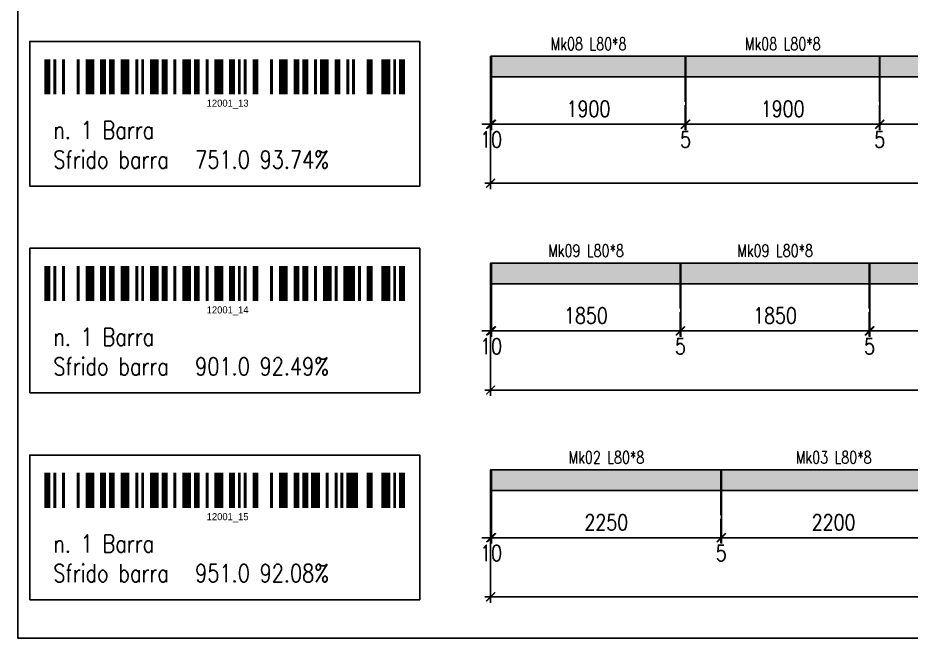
# Model space of a CAD drawing. Header units: millimetres. Extents: x -56 to 421004, y -1 to 91234.
# Drawn here: x 168088 to 176852, y 53550 to 59637 of the extents above; entities that cross this region are included whole.
import ezdxf
from ezdxf.enums import TextEntityAlignment as Align

# ---------------------------------------------------------------- set-up
doc = ezdxf.new("R2010")
doc.units = ezdxf.units.MM
doc.styles.add('EasyCutStyle', font='romans.shx', dxfattribs={"width": 0.8})
doc.styles.add('EasyCutStyleOptimezeBars', font='Romans.shx', dxfattribs={"width": 0.8})
doc.dimstyles.new('EasyCutDimOptimezeBars', dxfattribs={"dimscale": 57.971, "dimtxt": 2.7, "dimasz": 1.5, "dimexe": 1, "dimexo": 0, "dimgap": 1.25, "dimtad": 1, "dimdec": 1, "dimrnd": 0.5, "dimzin": 12, "dimdsep": 46, "dimtxsty": 'EasyCutStyleOptimezeBars', "dimblk": 'ARCHTICK', "dimblk1": 'ARCHTICK', "dimblk2": 'ARCHTICK', "dimcen": 1, "dimdle": 1, "dimclrd": 1, "dimclre": 1, "dimclrt": 3, "dimadec": 3, "dimazin": 0, "dimtfac": 1, "dimtdec": 1, "dimtix": 1, "dimtmove": 0, "dimatfit": 3, "dimfxl": 1, "dimtfill": 1, "dimtolj": 1, "dimtzin": 0, "dimarcsym": 0})

# ---------------------------------------------------------------- blocks, each defined once
blk = doc.blocks.new('BARCODE128_12001_13')
at = {"linetype": 'Continuous'}
for points, const_width in [([(1, 0), (1, 12)], 2), ([(3.5, 0), (3.5, 12)], 1), ([(6.5, 0), (6.5, 12)], 1), ([(11.5, 0), (11.5, 12)], 1), ([(15.5, 0), (15.5, 12)], 3), ([(20, 0), (20, 12)], 2), ([(23, 0), (23, 12)], 2), ([(27.5, 0), (27.5, 12)], 3), ([(31.5, 0), (31.5, 12)], 1), ([(33.5, 0), (33.5, 12)], 1), ([(37.5, 0), (37.5, 12)], 3), ([(41, 0), (41, 12)], 2), ([(44.5, 0), (44.5, 12)], 1), ([(48.5, 0), (48.5, 12)], 3), ([(52, 0), (52, 12)], 2), ([(55.5, 0), (55.5, 12)], 1), ([(59.5, 0), (59.5, 12)], 3), ([(64, 0), (64, 12)], 2), ([(66.5, 0), (66.5, 12)], 1), ([(68.5, 0), (68.5, 12)], 1), ([(72, 0), (72, 12)], 2), ([(77.5, 0), (77.5, 12)], 1), ([(81.5, 0), (81.5, 12)], 3), ([(86, 0), (86, 12)], 2), ([(89, 0), (89, 12)], 2), ([(92.5, 0), (92.5, 12)], 1), ([(95.5, 0), (95.5, 12)], 3), ([(100, 0), (100, 12)], 2), ([(103.5, 0), (103.5, 12)], 1), ([(105.5, 0), (105.5, 12)], 1), ([(111, 0), (111, 12)], 2), ([(116.5, 0), (116.5, 12)], 3), ([(119.5, 0), (119.5, 12)], 1), ([(122, 0), (122, 12)], 2)]:
    blk.add_lwpolyline(points, dxfattribs=dict(at, const_width=const_width))
blk.add_text('12001_13', height=2.4).set_placement((62.5, -4.2), align=Align.CENTER)
blk = doc.blocks.new('_ArchTick')
at = {"color": 0, "linetype": 'ByBlock', "const_width": 0.15}
blk.add_lwpolyline([(-0.5, -0.5), (0.5, 0.5)], dxfattribs=at)
blk = doc.blocks.new('*D1136')
at = {"color": 1, "lineweight": -2}
for p, q in [((172726.3, 59057.4), (172726.3, 58535.6)), ((172736.3, 59057.4), (172736.3, 58535.6)), ((172726.3, 58593.6), (172639.3, 58593.6)), ((172726.3, 58593.6), (172736.3, 58593.6)), ((172736.3, 58593.6), (172823.2, 58593.6))]:
    blk.add_line(p, q, dxfattribs=at)
at = {"layer": 'Defpoints', "color": 0}
for p in [(172726.3, 59057.4), (172736.3, 59057.4), (172736.3, 58593.6)]:
    blk.add_point(p, dxfattribs=at)
at = {"color": 1, "lineweight": -2, "xscale": 86.9637, "yscale": 86.9637, "zscale": 86.9637}
blk.add_blockref('_ArchTick', (172726.3, 58593.6), dxfattribs=at)
at = {"color": 1, "lineweight": -2, "xscale": 86.9637, "yscale": 86.9637, "zscale": 86.9637, "rotation": 180}
blk.add_blockref('_ArchTick', (172736.3, 58593.6), dxfattribs=at)
at = {"color": 3, "char_height": 156.53, "attachment_point": 5, "style": 'EasyCutStyleOptimezeBars', "bg_fill": 3, "box_fill_scale": 1.1, "bg_fill_color": 256, "bg_fill_true_color": 13158600, "bg_fill_transparency": 0}
for s, insert in [('\\A1;', (172731.3, 58796.5)), ('\\A1;10', (172731.3, 58442.9))]:
    blk.add_mtext(s, dxfattribs=dict(at, insert=insert))
blk = doc.blocks.new('*D1137')
at = {"color": 1, "lineweight": -2}
for p, q in [((172736.3, 59057.4), (172736.3, 58535.6)), ((174636.3, 59057.4), (174636.3, 58535.6)), ((172678.3, 58593.6), (174694.2, 58593.6))]:
    blk.add_line(p, q, dxfattribs=at)
at = {"layer": 'Defpoints', "color": 0}
for p in [(172736.3, 59057.4), (174636.3, 59057.4), (174636.3, 58593.6)]:
    blk.add_point(p, dxfattribs=at)
at = {"color": 1, "lineweight": -2, "xscale": 86.9637, "yscale": 86.9637, "zscale": 86.9637, "rotation": 180}
blk.add_blockref('_ArchTick', (172736.3, 58593.6), dxfattribs=at)
at = {"color": 1, "lineweight": -2, "xscale": 86.9637, "yscale": 86.9637, "zscale": 86.9637}
blk.add_blockref('_ArchTick', (174636.3, 58593.6), dxfattribs=at)
at = {"color": 3, "insert": (173686.3, 58744.3), "char_height": 156.53, "attachment_point": 5, "style": 'EasyCutStyleOptimezeBars', "bg_fill": 3, "box_fill_scale": 1.1, "bg_fill_color": 256, "bg_fill_true_color": 13158600, "bg_fill_transparency": 10838072}
blk.add_mtext('\\A1;1900', dxfattribs=at)
blk = doc.blocks.new('*D1138')
at = {"color": 1, "lineweight": -2}
for p, q in [((174636.3, 59057.4), (174636.3, 58535.6)), ((174641.3, 59057.4), (174641.3, 58535.6)), ((174636.3, 58593.6), (174549.3, 58593.6)), ((174636.3, 58593.6), (174641.3, 58593.6)), ((174641.3, 58593.6), (174728.2, 58593.6))]:
    blk.add_line(p, q, dxfattribs=at)
at = {"layer": 'Defpoints', "color": 0}
for p in [(174636.3, 59057.4), (174641.3, 59057.4), (174641.3, 58593.6)]:
    blk.add_point(p, dxfattribs=at)
at = {"color": 1, "lineweight": -2, "xscale": 86.9637, "yscale": 86.9637, "zscale": 86.9637}
blk.add_blockref('_ArchTick', (174636.3, 58593.6), dxfattribs=at)
at = {"color": 1, "lineweight": -2, "xscale": 86.9637, "yscale": 86.9637, "zscale": 86.9637, "rotation": 180}
blk.add_blockref('_ArchTick', (174641.3, 58593.6), dxfattribs=at)
at = {"color": 3, "char_height": 156.53, "attachment_point": 5, "style": 'EasyCutStyleOptimezeBars', "bg_fill": 3, "box_fill_scale": 1.1, "bg_fill_color": 256, "bg_fill_true_color": 13158600}
for s, insert, bg_fill_transparency in [('\\A1;', (174638.8, 58796.5), 10827236), ('\\A1;5', (174638.8, 58442.9), 10827260)]:
    blk.add_mtext(s, dxfattribs=dict(at, insert=insert, bg_fill_transparency=bg_fill_transparency))
blk = doc.blocks.new('*D1139')
at = {"color": 1, "lineweight": -2}
for p, q in [((174641.3, 59057.4), (174641.3, 58535.6)), ((176541.3, 59057.4), (176541.3, 58535.6)), ((174583.3, 58593.6), (176599.2, 58593.6))]:
    blk.add_line(p, q, dxfattribs=at)
at = {"layer": 'Defpoints', "color": 0}
for p in [(174641.3, 59057.4), (176541.3, 59057.4), (176541.3, 58593.6)]:
    blk.add_point(p, dxfattribs=at)
at = {"color": 1, "lineweight": -2, "xscale": 86.9637, "yscale": 86.9637, "zscale": 86.9637, "rotation": 180}
blk.add_blockref('_ArchTick', (174641.3, 58593.6), dxfattribs=at)
at = {"color": 1, "lineweight": -2, "xscale": 86.9637, "yscale": 86.9637, "zscale": 86.9637}
blk.add_blockref('_ArchTick', (176541.3, 58593.6), dxfattribs=at)
at = {"color": 3, "insert": (175591.3, 58744.3), "char_height": 156.53, "attachment_point": 5, "style": 'EasyCutStyleOptimezeBars', "bg_fill": 3, "box_fill_scale": 1.1, "bg_fill_color": 256, "bg_fill_true_color": 13158600, "bg_fill_transparency": 10830848}
blk.add_mtext('\\A1;1900', dxfattribs=at)
blk = doc.blocks.new('*D1140')
at = {"color": 1, "lineweight": -2}
for p, q in [((176541.3, 59057.4), (176541.3, 58535.6)), ((176546.3, 59057.4), (176546.3, 58535.6)), ((176541.3, 58593.6), (176454.3, 58593.6)), ((176541.3, 58593.6), (176546.3, 58593.6)), ((176546.3, 58593.6), (176633.2, 58593.6))]:
    blk.add_line(p, q, dxfattribs=at)
at = {"layer": 'Defpoints', "color": 0}
for p in [(176541.3, 59057.4), (176546.3, 59057.4), (176546.3, 58593.6)]:
    blk.add_point(p, dxfattribs=at)
at = {"color": 1, "lineweight": -2, "xscale": 86.9637, "yscale": 86.9637, "zscale": 86.9637}
blk.add_blockref('_ArchTick', (176541.3, 58593.6), dxfattribs=at)
at = {"color": 1, "lineweight": -2, "xscale": 86.9637, "yscale": 86.9637, "zscale": 86.9637, "rotation": 180}
blk.add_blockref('_ArchTick', (176546.3, 58593.6), dxfattribs=at)
at = {"color": 3, "char_height": 156.53, "attachment_point": 5, "style": 'EasyCutStyleOptimezeBars', "bg_fill": 3, "box_fill_scale": 1.1, "bg_fill_color": 256, "bg_fill_true_color": 13158600}
for s, insert, bg_fill_transparency in [('\\A1;', (176543.8, 58796.5), 1016028), ('\\A1;5', (176543.8, 58442.9), 1032412)]:
    blk.add_mtext(s, dxfattribs=dict(at, insert=insert, bg_fill_transparency=bg_fill_transparency))
blk = doc.blocks.new('*D1141')
at = {"color": 1, "lineweight": -2}
for p, q in [((176546.3, 59057.4), (176546.3, 58535.6)), ((178446.3, 59057.4), (178446.3, 58535.6)), ((176488.3, 58593.6), (178504.2, 58593.6))]:
    blk.add_line(p, q, dxfattribs=at)
at = {"layer": 'Defpoints', "color": 0}
for p in [(176546.3, 59057.4), (178446.3, 59057.4), (178446.3, 58593.6)]:
    blk.add_point(p, dxfattribs=at)
at = {"color": 1, "lineweight": -2, "xscale": 86.9637, "yscale": 86.9637, "zscale": 86.9637, "rotation": 180}
blk.add_blockref('_ArchTick', (176546.3, 58593.6), dxfattribs=at)
at = {"color": 1, "lineweight": -2, "xscale": 86.9637, "yscale": 86.9637, "zscale": 86.9637}
blk.add_blockref('_ArchTick', (178446.3, 58593.6), dxfattribs=at)
at = {"color": 3, "insert": (177496.3, 58744.3), "char_height": 156.53, "attachment_point": 5, "style": 'EasyCutStyleOptimezeBars', "bg_fill": 3, "box_fill_scale": 1.1, "bg_fill_color": 256, "bg_fill_true_color": 13158600, "bg_fill_transparency": 1055532}
blk.add_mtext('\\A1;1900', dxfattribs=at)
blk = doc.blocks.new('*D1149')
at = {"color": 1, "lineweight": -2}
for p, q in [((172726.3, 59057.4), (172726.3, 57955.9)), ((184727.3, 59057.4), (184727.3, 57955.9)), ((172668.3, 58013.8), (184785.2, 58013.8))]:
    blk.add_line(p, q, dxfattribs=at)
at = {"layer": 'Defpoints', "color": 0}
for p in [(172726.3, 59057.4), (184727.3, 59057.4), (184727.3, 58013.8)]:
    blk.add_point(p, dxfattribs=at)
at = {"color": 1, "lineweight": -2, "xscale": 86.9637, "yscale": 86.9637, "zscale": 86.9637, "rotation": 180}
blk.add_blockref('_ArchTick', (172726.3, 58013.8), dxfattribs=at)
at = {"color": 1, "lineweight": -2, "xscale": 86.9637, "yscale": 86.9637, "zscale": 86.9637}
blk.add_blockref('_ArchTick', (184727.3, 58013.8), dxfattribs=at)
at = {"color": 3, "insert": (178726.8, 58164.6), "char_height": 156.53, "attachment_point": 5, "style": 'EasyCutStyleOptimezeBars', "bg_fill": 3, "box_fill_scale": 1.1, "bg_fill_color": 256, "bg_fill_true_color": 13158600, "bg_fill_transparency": 4837208}
blk.add_mtext('\\A1;12001', dxfattribs=at)
blk = doc.blocks.new('BARCODE128_12001_14')
at = {"linetype": 'Continuous'}
for points, const_width in [([(1, 0), (1, 12)], 2), ([(3.5, 0), (3.5, 12)], 1), ([(6.5, 0), (6.5, 12)], 1), ([(11.5, 0), (11.5, 12)], 1), ([(15.5, 0), (15.5, 12)], 3), ([(20, 0), (20, 12)], 2), ([(23, 0), (23, 12)], 2), ([(27.5, 0), (27.5, 12)], 3), ([(31.5, 0), (31.5, 12)], 1), ([(33.5, 0), (33.5, 12)], 1), ([(37.5, 0), (37.5, 12)], 3), ([(41, 0), (41, 12)], 2), ([(44.5, 0), (44.5, 12)], 1), ([(48.5, 0), (48.5, 12)], 3), ([(52, 0), (52, 12)], 2), ([(55.5, 0), (55.5, 12)], 1), ([(59.5, 0), (59.5, 12)], 3), ([(64, 0), (64, 12)], 2), ([(66.5, 0), (66.5, 12)], 1), ([(68.5, 0), (68.5, 12)], 1), ([(72, 0), (72, 12)], 2), ([(77.5, 0), (77.5, 12)], 1), ([(81.5, 0), (81.5, 12)], 3), ([(86, 0), (86, 12)], 2), ([(89, 0), (89, 12)], 2), ([(92.5, 0), (92.5, 12)], 1), ([(96.5, 0), (96.5, 12)], 3), ([(99.5, 0), (99.5, 12)], 1), ([(104, 0), (104, 12)], 4), ([(107.5, 0), (107.5, 12)], 1), ([(111, 0), (111, 12)], 2), ([(116.5, 0), (116.5, 12)], 3), ([(119.5, 0), (119.5, 12)], 1), ([(122, 0), (122, 12)], 2)]:
    blk.add_lwpolyline(points, dxfattribs=dict(at, const_width=const_width))
blk.add_text('12001_14', height=2.4).set_placement((62.5, -4.2), align=Align.CENTER)
blk = doc.blocks.new('*D1150')
at = {"color": 1, "lineweight": -2}
for p, q in [((172726.3, 57028.3), (172726.3, 56506.5)), ((172736.3, 57028.3), (172736.3, 56506.5)), ((172726.3, 56564.5), (172639.3, 56564.5)), ((172726.3, 56564.5), (172736.3, 56564.5)), ((172736.3, 56564.5), (172823.2, 56564.5))]:
    blk.add_line(p, q, dxfattribs=at)
at = {"layer": 'Defpoints', "color": 0}
for p in [(172726.3, 57028.3), (172736.3, 57028.3), (172736.3, 56564.5)]:
    blk.add_point(p, dxfattribs=at)
at = {"color": 1, "lineweight": -2, "xscale": 86.9637, "yscale": 86.9637, "zscale": 86.9637}
blk.add_blockref('_ArchTick', (172726.3, 56564.5), dxfattribs=at)
at = {"color": 1, "lineweight": -2, "xscale": 86.9637, "yscale": 86.9637, "zscale": 86.9637, "rotation": 180}
blk.add_blockref('_ArchTick', (172736.3, 56564.5), dxfattribs=at)
at = {"color": 3, "char_height": 156.53, "attachment_point": 5, "style": 'EasyCutStyleOptimezeBars', "bg_fill": 3, "box_fill_scale": 1.1, "bg_fill_color": 256, "bg_fill_true_color": 13158600, "bg_fill_transparency": 0}
for s, insert in [('\\A1;', (172731.3, 56767.4)), ('\\A1;10', (172731.3, 56413.7))]:
    blk.add_mtext(s, dxfattribs=dict(at, insert=insert))
blk = doc.blocks.new('*D1151')
at = {"color": 1, "lineweight": -2}
for p, q in [((172736.3, 57028.3), (172736.3, 56506.5)), ((174586.3, 57028.3), (174586.3, 56506.5)), ((172678.3, 56564.5), (174644.2, 56564.5))]:
    blk.add_line(p, q, dxfattribs=at)
at = {"layer": 'Defpoints', "color": 0}
for p in [(172736.3, 57028.3), (174586.3, 57028.3), (174586.3, 56564.5)]:
    blk.add_point(p, dxfattribs=at)
at = {"color": 1, "lineweight": -2, "xscale": 86.9637, "yscale": 86.9637, "zscale": 86.9637, "rotation": 180}
blk.add_blockref('_ArchTick', (172736.3, 56564.5), dxfattribs=at)
at = {"color": 1, "lineweight": -2, "xscale": 86.9637, "yscale": 86.9637, "zscale": 86.9637}
blk.add_blockref('_ArchTick', (174586.3, 56564.5), dxfattribs=at)
at = {"color": 3, "insert": (173661.3, 56715.2), "char_height": 156.53, "attachment_point": 5, "style": 'EasyCutStyleOptimezeBars', "bg_fill": 3, "box_fill_scale": 1.1, "bg_fill_color": 256, "bg_fill_true_color": 13158600, "bg_fill_transparency": 2686872}
blk.add_mtext('\\A1;1850', dxfattribs=at)
blk = doc.blocks.new('*D1152')
at = {"color": 1, "lineweight": -2}
for p, q in [((174586.3, 57028.3), (174586.3, 56506.5)), ((174591.3, 57028.3), (174591.3, 56506.5)), ((174586.3, 56564.5), (174499.3, 56564.5)), ((174586.3, 56564.5), (174591.3, 56564.5)), ((174591.3, 56564.5), (174678.2, 56564.5))]:
    blk.add_line(p, q, dxfattribs=at)
at = {"layer": 'Defpoints', "color": 0}
for p in [(174586.3, 57028.3), (174591.3, 57028.3), (174591.3, 56564.5)]:
    blk.add_point(p, dxfattribs=at)
at = {"color": 1, "lineweight": -2, "xscale": 86.9637, "yscale": 86.9637, "zscale": 86.9637}
blk.add_blockref('_ArchTick', (174586.3, 56564.5), dxfattribs=at)
at = {"color": 1, "lineweight": -2, "xscale": 86.9637, "yscale": 86.9637, "zscale": 86.9637, "rotation": 180}
blk.add_blockref('_ArchTick', (174591.3, 56564.5), dxfattribs=at)
at = {"color": 3, "char_height": 156.53, "attachment_point": 5, "style": 'EasyCutStyleOptimezeBars', "bg_fill": 3, "box_fill_scale": 1.1, "bg_fill_color": 256, "bg_fill_true_color": 13158600}
for s, insert, bg_fill_transparency in [('\\A1;', (174588.8, 56767.4), 2682228), ('\\A1;5', (174588.8, 56413.7), 2682744)]:
    blk.add_mtext(s, dxfattribs=dict(at, insert=insert, bg_fill_transparency=bg_fill_transparency))
blk = doc.blocks.new('*D1153')
at = {"color": 1, "lineweight": -2}
for p, q in [((174591.3, 57028.3), (174591.3, 56506.5)), ((176441.3, 57028.3), (176441.3, 56506.5)), ((174533.3, 56564.5), (176499.2, 56564.5))]:
    blk.add_line(p, q, dxfattribs=at)
at = {"layer": 'Defpoints', "color": 0}
for p in [(174591.3, 57028.3), (176441.3, 57028.3), (176441.3, 56564.5)]:
    blk.add_point(p, dxfattribs=at)
at = {"color": 1, "lineweight": -2, "xscale": 86.9637, "yscale": 86.9637, "zscale": 86.9637, "rotation": 180}
blk.add_blockref('_ArchTick', (174591.3, 56564.5), dxfattribs=at)
at = {"color": 1, "lineweight": -2, "xscale": 86.9637, "yscale": 86.9637, "zscale": 86.9637}
blk.add_blockref('_ArchTick', (176441.3, 56564.5), dxfattribs=at)
at = {"color": 3, "insert": (175516.3, 56715.2), "char_height": 156.53, "attachment_point": 5, "style": 'EasyCutStyleOptimezeBars', "bg_fill": 3, "box_fill_scale": 1.1, "bg_fill_color": 256, "bg_fill_true_color": 13158600, "bg_fill_transparency": 4837207}
blk.add_mtext('\\A1;1850', dxfattribs=at)
blk = doc.blocks.new('*D1154')
at = {"color": 1, "lineweight": -2}
for p, q in [((176441.3, 57028.3), (176441.3, 56506.5)), ((176446.3, 57028.3), (176446.3, 56506.5)), ((176441.3, 56564.5), (176354.3, 56564.5)), ((176441.3, 56564.5), (176446.3, 56564.5)), ((176446.3, 56564.5), (176533.2, 56564.5))]:
    blk.add_line(p, q, dxfattribs=at)
at = {"layer": 'Defpoints', "color": 0}
for p in [(176441.3, 57028.3), (176446.3, 57028.3), (176446.3, 56564.5)]:
    blk.add_point(p, dxfattribs=at)
at = {"color": 1, "lineweight": -2, "xscale": 86.9637, "yscale": 86.9637, "zscale": 86.9637}
blk.add_blockref('_ArchTick', (176441.3, 56564.5), dxfattribs=at)
at = {"color": 1, "lineweight": -2, "xscale": 86.9637, "yscale": 86.9637, "zscale": 86.9637, "rotation": 180}
blk.add_blockref('_ArchTick', (176446.3, 56564.5), dxfattribs=at)
at = {"color": 3, "char_height": 156.53, "attachment_point": 5, "style": 'EasyCutStyleOptimezeBars', "bg_fill": 3, "box_fill_scale": 1.1, "bg_fill_color": 256, "bg_fill_true_color": 13158600}
for s, insert, bg_fill_transparency in [('\\A1;', (176443.8, 56767.4), 4837207), ('\\A1;5', (176443.8, 56413.7), 0)]:
    blk.add_mtext(s, dxfattribs=dict(at, insert=insert, bg_fill_transparency=bg_fill_transparency))
blk = doc.blocks.new('*D1155')
at = {"color": 1, "lineweight": -2}
for p, q in [((176446.3, 57028.3), (176446.3, 56506.5)), ((178296.3, 57028.3), (178296.3, 56506.5)), ((176388.3, 56564.5), (178354.2, 56564.5))]:
    blk.add_line(p, q, dxfattribs=at)
at = {"layer": 'Defpoints', "color": 0}
for p in [(176446.3, 57028.3), (178296.3, 57028.3), (178296.3, 56564.5)]:
    blk.add_point(p, dxfattribs=at)
at = {"color": 1, "lineweight": -2, "xscale": 86.9637, "yscale": 86.9637, "zscale": 86.9637, "rotation": 180}
blk.add_blockref('_ArchTick', (176446.3, 56564.5), dxfattribs=at)
at = {"color": 1, "lineweight": -2, "xscale": 86.9637, "yscale": 86.9637, "zscale": 86.9637}
blk.add_blockref('_ArchTick', (178296.3, 56564.5), dxfattribs=at)
at = {"color": 3, "insert": (177371.3, 56715.2), "char_height": 156.53, "attachment_point": 5, "style": 'EasyCutStyleOptimezeBars', "bg_fill": 3, "box_fill_scale": 1.1, "bg_fill_color": 256, "bg_fill_true_color": 13158600, "bg_fill_transparency": 2188832}
blk.add_mtext('\\A1;1850', dxfattribs=at)
blk = doc.blocks.new('*D1163')
at = {"color": 1, "lineweight": -2}
for p, q in [((172726.3, 57028.3), (172726.3, 55926.7)), ((184727.3, 57028.3), (184727.3, 55926.7)), ((172668.3, 55984.7), (184785.2, 55984.7))]:
    blk.add_line(p, q, dxfattribs=at)
at = {"layer": 'Defpoints', "color": 0}
for p in [(172726.3, 57028.3), (184727.3, 57028.3), (184727.3, 55984.7)]:
    blk.add_point(p, dxfattribs=at)
at = {"color": 1, "lineweight": -2, "xscale": 86.9637, "yscale": 86.9637, "zscale": 86.9637, "rotation": 180}
blk.add_blockref('_ArchTick', (172726.3, 55984.7), dxfattribs=at)
at = {"color": 1, "lineweight": -2, "xscale": 86.9637, "yscale": 86.9637, "zscale": 86.9637}
blk.add_blockref('_ArchTick', (184727.3, 55984.7), dxfattribs=at)
at = {"color": 3, "insert": (178726.8, 56135.4), "char_height": 156.53, "attachment_point": 5, "style": 'EasyCutStyleOptimezeBars', "bg_fill": 3, "box_fill_scale": 1.1, "bg_fill_color": 256, "bg_fill_true_color": 13158600, "bg_fill_transparency": 1203100}
blk.add_mtext('\\A1;12001', dxfattribs=at)
blk = doc.blocks.new('BARCODE128_12001_15')
at = {"linetype": 'Continuous'}
for points, const_width in [([(1, 0), (1, 12)], 2), ([(3.5, 0), (3.5, 12)], 1), ([(6.5, 0), (6.5, 12)], 1), ([(11.5, 0), (11.5, 12)], 1), ([(15.5, 0), (15.5, 12)], 3), ([(20, 0), (20, 12)], 2), ([(23, 0), (23, 12)], 2), ([(27.5, 0), (27.5, 12)], 3), ([(31.5, 0), (31.5, 12)], 1), ([(33.5, 0), (33.5, 12)], 1), ([(37.5, 0), (37.5, 12)], 3), ([(41, 0), (41, 12)], 2), ([(44.5, 0), (44.5, 12)], 1), ([(48.5, 0), (48.5, 12)], 3), ([(52, 0), (52, 12)], 2), ([(55.5, 0), (55.5, 12)], 1), ([(59.5, 0), (59.5, 12)], 3), ([(64, 0), (64, 12)], 2), ([(66.5, 0), (66.5, 12)], 1), ([(68.5, 0), (68.5, 12)], 1), ([(72, 0), (72, 12)], 2), ([(77.5, 0), (77.5, 12)], 1), ([(81.5, 0), (81.5, 12)], 3), ([(86, 0), (86, 12)], 2), ([(89, 0), (89, 12)], 2), ([(92.5, 0), (92.5, 12)], 3), ([(96.5, 0), (96.5, 12)], 1), ([(99.5, 0), (99.5, 12)], 1), ([(101.5, 0), (101.5, 12)], 1), ([(105, 0), (105, 12)], 4), ([(111, 0), (111, 12)], 2), ([(116.5, 0), (116.5, 12)], 3), ([(119.5, 0), (119.5, 12)], 1), ([(122, 0), (122, 12)], 2)]:
    blk.add_lwpolyline(points, dxfattribs=dict(at, const_width=const_width))
blk.add_text('12001_15', height=2.4).set_placement((62.5, -4.2), align=Align.CENTER)
blk = doc.blocks.new('*D1164')
at = {"color": 1, "lineweight": -2}
for p, q in [((172726.3, 54999.1), (172726.3, 54477.3)), ((172736.3, 54999.1), (172736.3, 54477.3)), ((172726.3, 54535.3), (172639.3, 54535.3)), ((172726.3, 54535.3), (172736.3, 54535.3)), ((172736.3, 54535.3), (172823.2, 54535.3))]:
    blk.add_line(p, q, dxfattribs=at)
at = {"layer": 'Defpoints', "color": 0}
for p in [(172726.3, 54999.1), (172736.3, 54999.1), (172736.3, 54535.3)]:
    blk.add_point(p, dxfattribs=at)
at = {"color": 1, "lineweight": -2, "xscale": 86.9637, "yscale": 86.9637, "zscale": 86.9637}
blk.add_blockref('_ArchTick', (172726.3, 54535.3), dxfattribs=at)
at = {"color": 1, "lineweight": -2, "xscale": 86.9637, "yscale": 86.9637, "zscale": 86.9637, "rotation": 180}
blk.add_blockref('_ArchTick', (172736.3, 54535.3), dxfattribs=at)
at = {"color": 3, "char_height": 156.53, "attachment_point": 5, "style": 'EasyCutStyleOptimezeBars', "bg_fill": 3, "box_fill_scale": 1.1, "bg_fill_color": 256, "bg_fill_true_color": 13158600, "bg_fill_transparency": 0}
for s, insert in [('\\A1;', (172731.3, 54738.2)), ('\\A1;10', (172731.3, 54384.6))]:
    blk.add_mtext(s, dxfattribs=dict(at, insert=insert))
blk = doc.blocks.new('*D1165')
at = {"color": 1, "lineweight": -2}
for p, q in [((172736.3, 54999.1), (172736.3, 54477.3)), ((174986.3, 54999.1), (174986.3, 54477.3)), ((172678.3, 54535.3), (175044.2, 54535.3))]:
    blk.add_line(p, q, dxfattribs=at)
at = {"layer": 'Defpoints', "color": 0}
for p in [(172736.3, 54999.1), (174986.3, 54999.1), (174986.3, 54535.3)]:
    blk.add_point(p, dxfattribs=at)
at = {"color": 1, "lineweight": -2, "xscale": 86.9637, "yscale": 86.9637, "zscale": 86.9637, "rotation": 180}
blk.add_blockref('_ArchTick', (172736.3, 54535.3), dxfattribs=at)
at = {"color": 1, "lineweight": -2, "xscale": 86.9637, "yscale": 86.9637, "zscale": 86.9637}
blk.add_blockref('_ArchTick', (174986.3, 54535.3), dxfattribs=at)
at = {"color": 3, "insert": (173861.3, 54686), "char_height": 156.53, "attachment_point": 5, "style": 'EasyCutStyleOptimezeBars', "bg_fill": 3, "box_fill_scale": 1.1, "bg_fill_color": 256, "bg_fill_true_color": 13158600, "bg_fill_transparency": 3258804}
blk.add_mtext('\\A1;2250', dxfattribs=at)
blk = doc.blocks.new('*D1166')
at = {"color": 1, "lineweight": -2}
for p, q in [((174986.3, 54999.1), (174986.3, 54477.3)), ((174991.3, 54999.1), (174991.3, 54477.3)), ((174986.3, 54535.3), (174899.3, 54535.3)), ((174986.3, 54535.3), (174991.3, 54535.3)), ((174991.3, 54535.3), (175078.2, 54535.3))]:
    blk.add_line(p, q, dxfattribs=at)
at = {"layer": 'Defpoints', "color": 0}
for p in [(174986.3, 54999.1), (174991.3, 54999.1), (174991.3, 54535.3)]:
    blk.add_point(p, dxfattribs=at)
at = {"color": 1, "lineweight": -2, "xscale": 86.9637, "yscale": 86.9637, "zscale": 86.9637}
blk.add_blockref('_ArchTick', (174986.3, 54535.3), dxfattribs=at)
at = {"color": 1, "lineweight": -2, "xscale": 86.9637, "yscale": 86.9637, "zscale": 86.9637, "rotation": 180}
blk.add_blockref('_ArchTick', (174991.3, 54535.3), dxfattribs=at)
at = {"color": 3, "char_height": 156.53, "attachment_point": 5, "style": 'EasyCutStyleOptimezeBars', "bg_fill": 3, "box_fill_scale": 1.1, "bg_fill_color": 256, "bg_fill_true_color": 13158600}
for s, insert, bg_fill_transparency in [('\\A1;', (174988.8, 54738.2), 2691516), ('\\A1;5', (174988.8, 54384.6), 7929972)]:
    blk.add_mtext(s, dxfattribs=dict(at, insert=insert, bg_fill_transparency=bg_fill_transparency))
blk = doc.blocks.new('*D1167')
at = {"color": 1, "lineweight": -2}
for p, q in [((174991.3, 54999.1), (174991.3, 54477.3)), ((177191.3, 54999.1), (177191.3, 54477.3)), ((174933.3, 54535.3), (177249.2, 54535.3))]:
    blk.add_line(p, q, dxfattribs=at)
at = {"layer": 'Defpoints', "color": 0}
for p in [(174991.3, 54999.1), (177191.3, 54999.1), (177191.3, 54535.3)]:
    blk.add_point(p, dxfattribs=at)
at = {"color": 1, "lineweight": -2, "xscale": 86.9637, "yscale": 86.9637, "zscale": 86.9637, "rotation": 180}
blk.add_blockref('_ArchTick', (174991.3, 54535.3), dxfattribs=at)
at = {"color": 1, "lineweight": -2, "xscale": 86.9637, "yscale": 86.9637, "zscale": 86.9637}
blk.add_blockref('_ArchTick', (177191.3, 54535.3), dxfattribs=at)
at = {"color": 3, "insert": (176091.3, 54686), "char_height": 156.53, "attachment_point": 5, "style": 'EasyCutStyleOptimezeBars', "bg_fill": 3, "box_fill_scale": 1.1, "bg_fill_color": 256, "bg_fill_true_color": 13158600, "bg_fill_transparency": 0}
blk.add_mtext('\\A1;2200', dxfattribs=at)
blk = doc.blocks.new('*D1175')
at = {"color": 1, "lineweight": -2}
for p, q in [((172726.3, 54999.1), (172726.3, 53897.6)), ((184727.3, 54999.1), (184727.3, 53897.6)), ((172668.3, 53955.5), (184785.2, 53955.5))]:
    blk.add_line(p, q, dxfattribs=at)
at = {"layer": 'Defpoints', "color": 0}
for p in [(172726.3, 54999.1), (184727.3, 54999.1), (184727.3, 53955.5)]:
    blk.add_point(p, dxfattribs=at)
at = {"color": 1, "lineweight": -2, "xscale": 86.9637, "yscale": 86.9637, "zscale": 86.9637, "rotation": 180}
blk.add_blockref('_ArchTick', (172726.3, 53955.5), dxfattribs=at)
at = {"color": 1, "lineweight": -2, "xscale": 86.9637, "yscale": 86.9637, "zscale": 86.9637}
blk.add_blockref('_ArchTick', (184727.3, 53955.5), dxfattribs=at)
at = {"color": 3, "insert": (178726.8, 54106.3), "char_height": 156.53, "attachment_point": 5, "style": 'EasyCutStyleOptimezeBars', "bg_fill": 3, "box_fill_scale": 1.1, "bg_fill_color": 256, "bg_fill_true_color": 13158600, "bg_fill_transparency": 2683260}
blk.add_mtext('\\A1;12001', dxfattribs=at)

msp = doc.modelspace()

# ---------------------------------------------------------------- linework, layer by layer
at = {"color": 5}
msp.add_lwpolyline([(168088.21, 53549.71), (185307.02, 53549.71), (185307.02, 65724.63), (168088.21, 65724.63)], close=True, dxfattribs=at)
at = {"color": 231, "true_color": 0xfd58be}
for points in [[(172726.27, 59057.41), (184727.27, 59057.41), (184727.27, 59260.33), (172726.27, 59260.33)], [(172726.27, 57028.26), (184727.27, 57028.26), (184727.27, 57231.17), (172726.27, 57231.17)], [(172726.27, 54999.11), (184727.27, 54999.11), (184727.27, 55202.02), (172726.27, 55202.02)]]:
    msp.add_lwpolyline(points, close=True, dxfattribs=at)
at = {"color": 7}
for points in [[(172736.27, 59057.41), (174636.27, 59057.41), (174636.27, 59260.33), (172736.27, 59260.33)], [(174641.27, 59057.41), (176541.27, 59057.41), (176541.27, 59260.33), (174641.27, 59260.33)], [(176546.27, 59057.41), (178446.27, 59057.41), (178446.27, 59260.33), (176546.27, 59260.33)], [(172736.27, 57028.26), (174586.27, 57028.26), (174586.27, 57231.17), (172736.27, 57231.17)], [(174591.27, 57028.26), (176441.27, 57028.26), (176441.27, 57231.17), (174591.27, 57231.17)], [(176446.27, 57028.26), (178296.27, 57028.26), (178296.27, 57231.17), (176446.27, 57231.17)], [(172736.27, 54999.11), (174986.27, 54999.11), (174986.27, 55202.02), (172736.27, 55202.02)], [(174991.27, 54999.11), (177191.27, 54999.11), (177191.27, 55202.02), (174991.27, 55202.02)]]:
    msp.add_lwpolyline(points, close=True, dxfattribs=at)
at = {"color": 54, "true_color": 0x9f8b17}
for points in [[(172736.27, 59057.41), (174636.27, 59057.41), (172736.27, 59260.33), (174636.27, 59260.33)], [(174641.27, 59057.41), (176541.27, 59057.41), (174641.27, 59260.33), (176541.27, 59260.33)], [(176546.27, 59057.41), (178446.27, 59057.41), (176546.27, 59260.33), (178446.27, 59260.33)]]:
    msp.add_solid(points, dxfattribs=at)
at = {"color": 54, "true_color": 0x9f8817}
for points in [[(172736.27, 57028.26), (174586.27, 57028.26), (172736.27, 57231.17), (174586.27, 57231.17)], [(174591.27, 57028.26), (176441.27, 57028.26), (174591.27, 57231.17), (176441.27, 57231.17)], [(176446.27, 57028.26), (178296.27, 57028.26), (176446.27, 57231.17), (178296.27, 57231.17)]]:
    msp.add_solid(points, dxfattribs=at)
at = {"color": 54, "true_color": 0xa4a517}
msp.add_solid([(172736.27, 54999.11), (174986.27, 54999.11), (172736.27, 55202.02), (174986.27, 55202.02)], dxfattribs=at)
at = {"color": 54, "true_color": 0xa4a217}
msp.add_solid([(174991.27, 54999.11), (177191.27, 54999.11), (174991.27, 55202.02), (177191.27, 55202.02)], dxfattribs=at)

# ---------------------------------------------------------------- texts
at = {"style": 'EasyCutStyle', "width": 0.75}
for s, p in [('Mk08 L80*8', (173687.27, 59321.2)), ('Mk08 L80*8', (175592.27, 59321.2)), ('Mk09 L80*8', (173662.27, 57292.05)), ('Mk09 L80*8', (175517.27, 57292.05)), ('Mk02 L80*8', (173862.27, 55262.9)), ('Mk03 L80*8', (176092.27, 55262.9))]:
    msp.add_text(s, height=121.749, dxfattribs=at).set_placement(p, align=Align.CENTER)

# ---------------------------------------------------------------- next in the draw order: texts
at = {"color": 71, "char_height": 173.9274, "attachment_point": 1, "bg_fill": 2}
for s, insert in [('{\\Fromans|c0;\\W0.8;\\C2;n. 1 Barra^J\\C1;Sfrido barra^I\\C7;751.0 93.74%', (168436.06, 58622.59)), ('{\\Fromans|c0;\\W0.8;\\C2;n. 1 Barra^J\\C1;Sfrido barra^I\\C7;901.0 92.49%', (168436.06, 56593.44)), ('{\\Fromans|c0;\\W0.8;\\C2;n. 1 Barra^J\\C1;Sfrido barra^I\\C7;951.0 92.08%', (168436.06, 54564.29))]:
    msp.add_mtext(s, dxfattribs=dict(at, insert=insert))

# ---------------------------------------------------------------- next in the draw order: dimensions: what is measured, and where the dimension line sits
for base, p1, p2, picture, middle in [((172736.27, 58593.61), (172726.27, 59057.41), (172736.27, 59057.41), '*D1136', (172731.27, 58593.61)), ((172736.27, 56564.45), (172726.27, 57028.26), (172736.27, 57028.26), '*D1150', (172731.27, 56564.45)), ((172736.27, 54535.3), (172726.27, 54999.11), (172736.27, 54999.11), '*D1164', (172731.27, 54535.3))]:
    dim = msp.add_linear_dim(base=base, p1=p1, p2=p2, text='\\X<>', dimstyle='EasyCutDimOptimezeBars', override={"dimscale": 57.9758})
    dim.commit()
    dim.dimension.update_dxf_attribs({"geometry": picture, "text_midpoint": middle})

# ---------------------------------------------------------------- next in the draw order: linework, layer by layer
at = {"color": 5}
for points in [[(168204.16, 57984.86), (172030.56, 57984.86), (172030.56, 59405.27), (168204.16, 59405.27)], [(168204.16, 55955.71), (172030.56, 55955.71), (172030.56, 57376.11), (168204.16, 57376.11)], [(168204.16, 53926.55), (172030.56, 53926.55), (172030.56, 55346.96), (168204.16, 55346.96)]]:
    msp.add_lwpolyline(points, close=True, dxfattribs=at)

# ---------------------------------------------------------------- next in the draw order: block references
at = {"xscale": 28.74833057849901, "yscale": 28.74833057851356, "zscale": 28.74833057851239}
for name, p in [('BARCODE128_12001_13', (168349.34, 58886.36)), ('BARCODE128_12001_14', (168349.34, 56857.21)), ('BARCODE128_12001_15', (168349.34, 54828.05))]:
    msp.add_blockref(name, p, dxfattribs=at)

# ---------------------------------------------------------------- next in the draw order: dimensions: what is measured, and where the dimension line sits
for base, p1, p2, picture, middle in [((174636.27, 58593.61), (172736.27, 59057.41), (174636.27, 59057.41), '*D1137', (173686.27, 58744.34)), ((174586.27, 56564.45), (172736.27, 57028.26), (174586.27, 57028.26), '*D1151', (173661.27, 56715.19)), ((174986.27, 54535.3), (172736.27, 54999.11), (174986.27, 54999.11), '*D1165', (173861.27, 54686.04))]:
    dim = msp.add_linear_dim(base=base, p1=p1, p2=p2, dimstyle='EasyCutDimOptimezeBars', override={"dimscale": 57.9758, "dimtad": 1})
    dim.commit()
    dim.dimension.update_dxf_attribs({"geometry": picture, "text_midpoint": middle})

# ---------------------------------------------------------------- next in the draw order: dimensions: what is measured, and where the dimension line sits
for base, p1, p2, picture, middle in [((174641.27, 58593.61), (174636.27, 59057.41), (174641.27, 59057.41), '*D1138', (174638.77, 58593.61)), ((174591.27, 56564.45), (174586.27, 57028.26), (174591.27, 57028.26), '*D1152', (174588.77, 56564.45)), ((174991.27, 54535.3), (174986.27, 54999.11), (174991.27, 54999.11), '*D1166', (174988.77, 54535.3))]:
    dim = msp.add_linear_dim(base=base, p1=p1, p2=p2, text='\\X<>', dimstyle='EasyCutDimOptimezeBars', override={"dimscale": 57.9758})
    dim.commit()
    dim.dimension.update_dxf_attribs({"geometry": picture, "text_midpoint": middle})

# ---------------------------------------------------------------- next in the draw order: dimensions: what is measured, and where the dimension line sits
for base, p1, p2, picture, middle in [((176541.27, 58593.61), (174641.27, 59057.41), (176541.27, 59057.41), '*D1139', (175591.27, 58744.34)), ((176441.27, 56564.45), (174591.27, 57028.26), (176441.27, 57028.26), '*D1153', (175516.27, 56715.19)), ((177191.27, 54535.3), (174991.27, 54999.11), (177191.27, 54999.11), '*D1167', (176091.27, 54686.04))]:
    dim = msp.add_linear_dim(base=base, p1=p1, p2=p2, dimstyle='EasyCutDimOptimezeBars', override={"dimscale": 57.9758, "dimtad": 1})
    dim.commit()
    dim.dimension.update_dxf_attribs({"geometry": picture, "text_midpoint": middle})

# ---------------------------------------------------------------- next in the draw order: dimensions: what is measured, and where the dimension line sits
for base, p1, p2, picture, middle in [((176546.27, 58593.61), (176541.27, 59057.41), (176546.27, 59057.41), '*D1140', (176543.77, 58593.61)), ((176446.27, 56564.45), (176441.27, 57028.26), (176446.27, 57028.26), '*D1154', (176443.77, 56564.45))]:
    dim = msp.add_linear_dim(base=base, p1=p1, p2=p2, text='\\X<>', dimstyle='EasyCutDimOptimezeBars', override={"dimscale": 57.9758})
    dim.commit()
    dim.dimension.update_dxf_attribs({"geometry": picture, "text_midpoint": middle})
dim = msp.add_linear_dim(base=(184727.27, 53955.54), p1=(172726.27, 54999.11), p2=(184727.27, 54999.11), dimstyle='EasyCutDimOptimezeBars', override={"dimscale": 57.9758, "dimtad": 1})
dim.commit()
dim.dimension.update_dxf_attribs({"geometry": '*D1175', "text_midpoint": (178726.77, 54106.28)})

# ---------------------------------------------------------------- next in the draw order: dimensions: what is measured, and where the dimension line sits
for base, p1, p2, picture, middle in [((178446.27, 58593.61), (176546.27, 59057.41), (178446.27, 59057.41), '*D1141', (177496.27, 58744.34)), ((178296.27, 56564.45), (176446.27, 57028.26), (178296.27, 57028.26), '*D1155', (177371.27, 56715.19))]:
    dim = msp.add_linear_dim(base=base, p1=p1, p2=p2, dimstyle='EasyCutDimOptimezeBars', override={"dimscale": 57.9758, "dimtad": 1})
    dim.commit()
    dim.dimension.update_dxf_attribs({"geometry": picture, "text_midpoint": middle})

# ---------------------------------------------------------------- next in the draw order: dimensions: what is measured, and where the dimension line sits
for base, p1, p2, picture, middle in [((184727.27, 58013.85), (172726.27, 59057.41), (184727.27, 59057.41), '*D1149', (178726.77, 58164.59)), ((184727.27, 55984.7), (172726.27, 57028.26), (184727.27, 57028.26), '*D1163', (178726.77, 56135.43))]:
    dim = msp.add_linear_dim(base=base, p1=p1, p2=p2, dimstyle='EasyCutDimOptimezeBars', override={"dimscale": 57.9758, "dimtad": 1})
    dim.commit()
    dim.dimension.update_dxf_attribs({"geometry": picture, "text_midpoint": middle})

doc.saveas('drawing.dxf')
